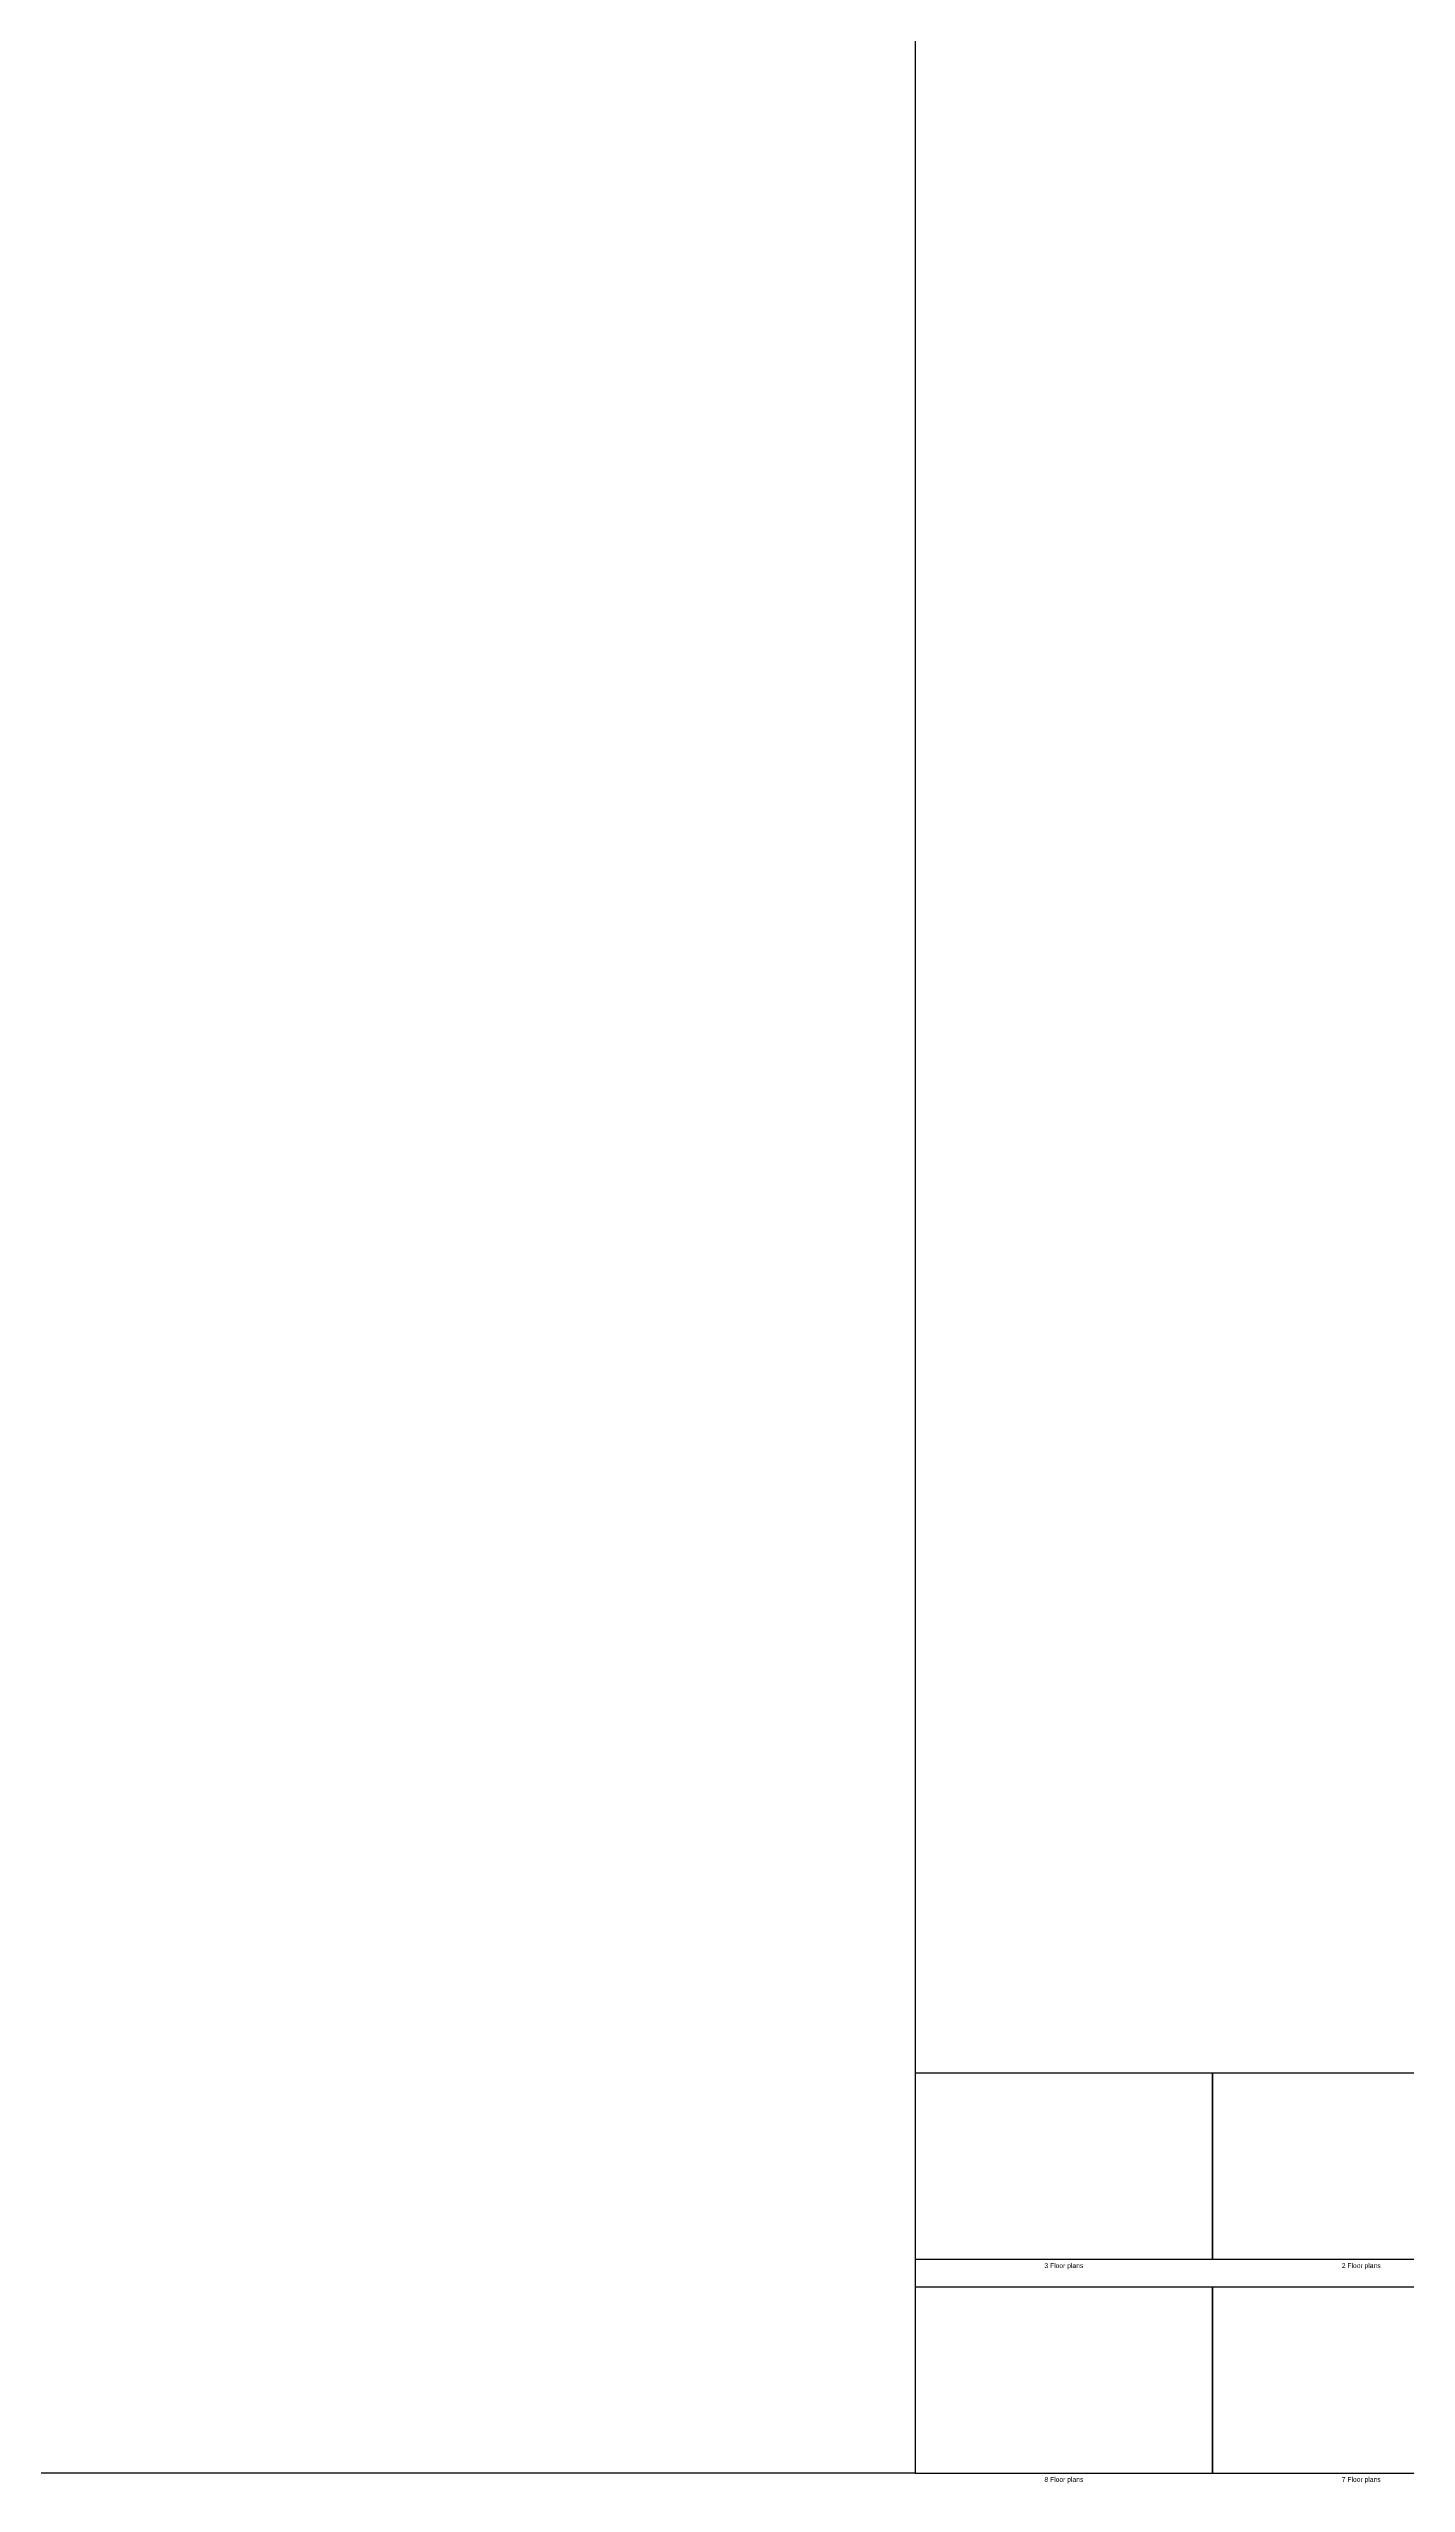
# Model space of a CAD drawing. Header units: millimetres. Extents: x 0 to 21838947, y -10538 to 10000000.
# Drawn here: x 19109078 to 20505031, y -10538 to 2492096 of the extents above; entities that cross this region are included whole.
import ezdxf
from ezdxf.enums import TextEntityAlignment as Align

# ---------------------------------------------------------------- set-up
doc = ezdxf.new("R2010")
doc.units = ezdxf.units.MM
doc.layers.add('-00', color=7, linetype='Continuous', lineweight=30)

msp = doc.modelspace()

# ---------------------------------------------------------------- linework, layer by layer
at = {"layer": '-00'}
for points in [[(20000000, 0), (10000000, 0), (10000000, 10000000), (20000000, 10000000)], [(20305765, 410903), (20000000, 410903), (20000000, 219786), (20305765, 219786)], [(20611531, 410903), (20305765, 410903), (20305765, 219786), (20611531, 219786)], [(20305765, 191116), (20000000, 191116), (20000000, 0), (20305765, 0)], [(20611531, 191116), (20305765, 191116), (20305765, 0), (20611531, 0)]]:
    msp.add_lwpolyline(points, close=True, dxfattribs=at)

# ---------------------------------------------------------------- texts
for s, p in [('3 Floor plans', (20152883, 213256)), ('2 Floor plans', (20458648, 213256)), ('8 Floor plans', (20152883, -6530)), ('7 Floor plans', (20458648, -6530))]:
    msp.add_text(s, height=5000, dxfattribs=at).set_placement(p, align=Align.MIDDLE_CENTER)

doc.saveas('drawing.dxf')
